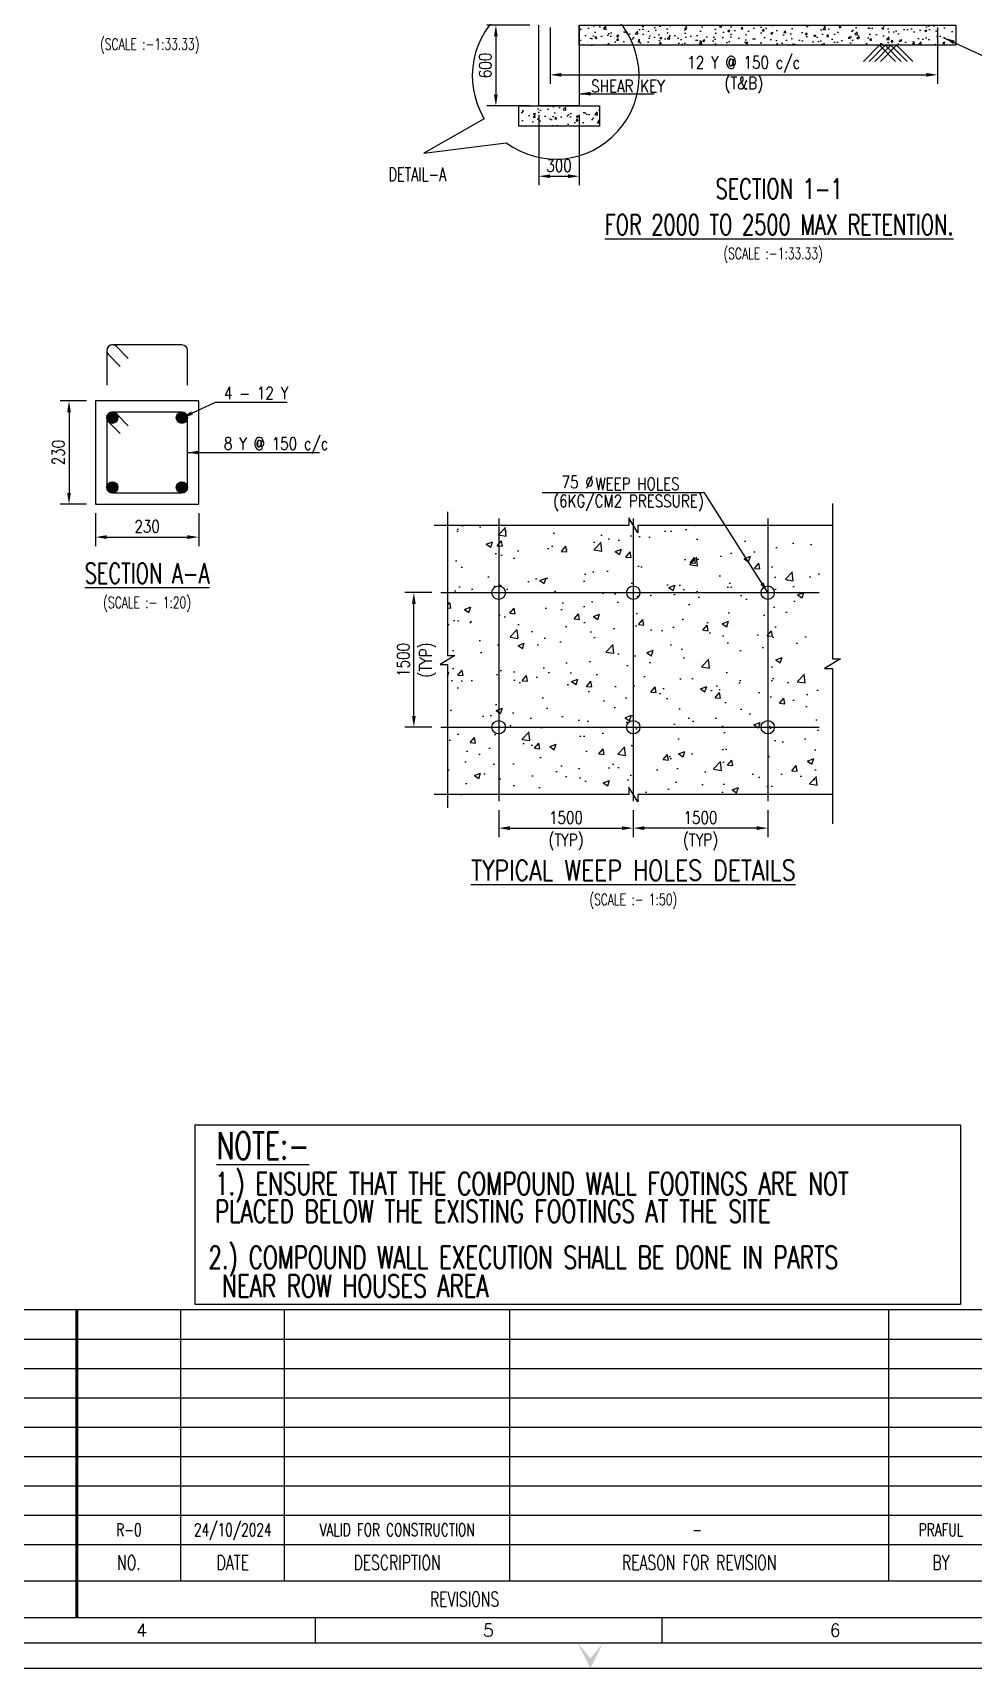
# Model space of a CAD drawing. Extents: x -69352 to 1013721, y -547461 to -186867.
# Drawn here: x 733758 to 754732, y -431240 to -394777 of the extents above; entities that cross this region are included whole.
import ezdxf
from ezdxf.enums import TextEntityAlignment as Align
from ezdxf.lldxf.tags import DXFTag

# ---------------------------------------------------------------- set-up
doc = ezdxf.new("R2010")
doc.units = 0
doc.header["$LTSCALE"] = 500
doc.header["$MEASUREMENT"] = 0
doc.header["$PDMODE"] = 35
doc.header["$PDSIZE"] = -15
doc.linetypes.add('CENTER2', pattern=[1.125, 0.75, -0.125, 0.125, -0.125])
doc.layers.get('DEFPOINTS').update_dxf_attribs({"color": 4})
for name, color, linetype in [('FOOTING', 4, 'Continuous'), ('LINE CUT', 8, 'Continuous'), ('PNA', 10, 'Continuous'), ('S-CENTER LINE', 8, 'CENTER2'), ('S-COLUMN', 1, 'Continuous'), ('S-CONCRET LINE', 4, 'Continuous'), ('S-DIM-1', 5, 'Continuous'), ('S-PCC', 9, 'Continuous'), ('S-REINFORCEMENT', 6, 'Continuous'), ('S-STIRUPS)', 3, 'Continuous'), ('S-TEXT', 2, 'Continuous'), ('S-TEXT-1 @ 1', 4, 'Continuous'), ('S-TITIL', 6, 'Continuous'), ('SCH-LINE', 7, 'Continuous'), ('SHEET', 7, 'Continuous'), ('TEXT', 4, 'Continuous'), ('TEXT (SHEET)', 4, 'Continuous')]:
    doc.layers.add(name, color=color, linetype=linetype)
doc.styles.add('ROMANS', font='simplex.shx', dxfattribs={"width": 0.8, "height": 275})
tags = doc.linetypes.add('CENTER', pattern=[2, 1.25, -0.25, 0.25, -0.25]).pattern_tags.tags
tags[10:11] = [DXFTag(74, 4), DXFTag(75, 0), DXFTag(340, '0'), DXFTag(46, 1.0), DXFTag(50, 0.0), DXFTag(44, 0.0), DXFTag(45, 0.0)]
tags[8:9] = [DXFTag(74, 4), DXFTag(75, 0), DXFTag(340, '0'), DXFTag(46, 1.0), DXFTag(50, 0.0), DXFTag(44, 0.0), DXFTag(45, 0.0)]
tags[6:7] = [DXFTag(74, 4), DXFTag(75, 0), DXFTag(340, '0'), DXFTag(46, 1.0), DXFTag(50, 0.0), DXFTag(44, 0.0), DXFTag(45, 0.0)]
tags[4:5] = [DXFTag(74, 4), DXFTag(75, 0), DXFTag(340, '0'), DXFTag(46, 1.0), DXFTag(50, 0.0), DXFTag(44, 0.0), DXFTag(45, 0.0)]
doc.dimstyles.new('dim10', dxfattribs={"dimtxt": 250, "dimasz": 250, "dimexe": 200, "dimexo": 200, "dimgap": 100, "dimtad": 1, "dimdec": 0, "dimlfac": 0.1, "dimzin": 0, "dimdsep": 46, "dimtxsty": 'ROMANS', "dimcen": 0, "dimclrd": 5, "dimclre": 5, "dimclrt": 4, "dimadec": 0, "dimazin": 0, "dimtfac": 1, "dimtdec": 0, "dimtix": 1, "dimtofl": 0, "dimtmove": 2, "dimatfit": 3, "dimfxl": 0, "dimtolj": 1, "dimtzin": 0, "dimlwd": -1, "dimlwe": -1, "dimarcsym": 0})
doc.dimstyles.new('dim100', dxfattribs={"dimtxt": 250, "dimasz": 250, "dimexe": 200, "dimexo": 200, "dimgap": 100, "dimtad": 1, "dimdec": 0, "dimzin": 0, "dimdsep": 46, "dimtxsty": 'ROMANS', "dimcen": 0, "dimclrd": 5, "dimclre": 5, "dimclrt": 4, "dimadec": 0, "dimazin": 0, "dimtfac": 1, "dimtdec": 0, "dimtix": 1, "dimtofl": 0, "dimtmove": 2, "dimatfit": 3, "dimfxl": 0, "dimtolj": 1, "dimtzin": 0, "dimlwd": -1, "dimlwe": -1, "dimarcsym": 0})
doc.dimstyles.new('dim33.33', dxfattribs={"dimtxt": 250, "dimasz": 250, "dimexe": 200, "dimexo": 200, "dimgap": 100, "dimtad": 1, "dimdec": 0, "dimlfac": 0.333331, "dimzin": 0, "dimdsep": 46, "dimtxsty": 'ROMANS', "dimcen": 0, "dimclrd": 5, "dimclre": 5, "dimclrt": 4, "dimadec": 0, "dimazin": 0, "dimtfac": 1, "dimtdec": 0, "dimtix": 1, "dimtofl": 0, "dimtmove": 2, "dimatfit": 3, "dimfxl": 0, "dimtolj": 1, "dimtzin": 0, "dimlwd": -1, "dimlwe": -1, "dimarcsym": 0})
doc.dimstyles.new('dim50', dxfattribs={"dimtxt": 250, "dimasz": 250, "dimexe": 200, "dimexo": 200, "dimgap": 100, "dimtad": 1, "dimdec": 0, "dimlfac": 0.5, "dimzin": 0, "dimdsep": 46, "dimtxsty": 'ROMANS', "dimcen": 0, "dimclrd": 5, "dimclre": 5, "dimclrt": 4, "dimadec": 0, "dimazin": 0, "dimtfac": 1, "dimtdec": 0, "dimtix": 1, "dimtofl": 0, "dimtmove": 2, "dimatfit": 3, "dimfxl": 0, "dimtolj": 1, "dimtzin": 0, "dimlwd": -1, "dimlwe": -1, "dimarcsym": 0})

# ---------------------------------------------------------------- blocks, each defined once
blk = doc.blocks.new('FOLDER')
at = {"layer": 'PNA'}
for points in [[(-1250, 2500), (0, 0), (0, 1000)], [(1250, 2500), (0, 0), (0, 1000)]]:
    blk.add_solid(points, dxfattribs=at)
blk = doc.blocks.new('zw$C05B')
at = {"color": 1}
for p, q in [((81765, 6957), (1968, 6957)), ((16829, 2405), (43026, 2405)), ((16829, 1697), (43026, 1697))]:
    blk.add_line(p, q, dxfattribs=at)
for p, q in [((25309, 1697), (25309, 6957)), ((27319, 1697), (27319, 6957)), ((31691, 1697), (31691, 6957)), ((39052, 1697), (39052, 6957))]:
    blk.add_line(p, q)
at = {"color": 5, "linetype": 'ByBlock', "lineweight": -2}
for p, q in [((16841, 6388), (43026, 6388)), ((16841, 5819), (43026, 5819)), ((16841, 5250), (43026, 5250)), ((16841, 4681), (43026, 4681)), ((16841, 4112), (43026, 4112)), ((16841, 3543), (43026, 3543)), ((16841, 2974), (43026, 2974))]:
    blk.add_line(p, q, dxfattribs=at)
at = {"flags": 128}
blk.add_lwpolyline([(0, 0), (82749, 0), (82749, 58210), (0, 58210)], close=True, dxfattribs=at)
at = {"color": 1, "const_width": 56.6}
blk.add_lwpolyline([(23286, 997), (23286, 6957)], dxfattribs=at)
at = {"layer": 'PNA'}
for p, q in [((27911, 984), (27911, 492)), ((34643, 984), (34643, 492))]:
    blk.add_line(p, q, dxfattribs=at)
at = {"layer": 'PNA', "color": 1}
for points in [[(984, 492), (82257, 492), (82257, 57718), (984, 57718)], [(1968, 984), (81765, 984), (81765, 57226), (1968, 57226)]]:
    blk.add_lwpolyline(points, close=True, dxfattribs=at)
at = {"layer": 'PNA', "xscale": 0.1967862009743818, "yscale": 0.1967862009743818, "zscale": 0.1967862009743818}
blk.add_blockref('FOLDER', (33257, 0), dxfattribs=at)
at = {"layer": 'PNA', "style": 'ROMANS'}
for s, p in [('4', (24546, 738)), ('5', (31278, 738)), ('6', (38009, 738))]:
    blk.add_text(s, height=246, dxfattribs=at).set_placement(p, align=Align.MIDDLE)
at = {"layer": 'TEXT (SHEET)', "color": 4, "style": 'ROMANS', "width": 0.7}
for s, height, p in [('NO.', 283.1, (24298, 2051)), ('DATE', 283.1, (26314, 2051)), ('DESCRIPTION', 283.06, (29505, 2051)), ('REASON FOR REVISION', 283.06, (35371, 2051)), ('BY', 283.1, (40063, 2051)), ('REVISIONS', 283.1, (30815, 1341))]:
    blk.add_text(s, height=height, dxfattribs=at).set_placement(p, align=Align.MIDDLE_CENTER)
blk = doc.blocks.new('*D895')
at = {"layer": 'DEFPOINTS', "color": 0}
for p in [(735159, -402987), (734567, -405287), (735159, -405287)]:
    blk.add_point(p, dxfattribs=at)
at = {"layer": 'S-DIM-1', "color": 5}
for p, q in [((734959, -402987), (734367, -402987)), ((734567, -403237), (734567, -405037)), ((734959, -405287), (734367, -405287))]:
    blk.add_line(p, q, dxfattribs=at)
for points in [[(734609, -403237), (734526, -403237), (734567, -402987)], [(734526, -405037), (734609, -405037), (734567, -405287)]]:
    blk.add_solid(points, dxfattribs=at)
at = {"layer": 'S-DIM-1', "color": 4, "insert": (734330, -404137), "char_height": 275, "attachment_point": 5, "rotation": 90, "style": 'ROMANS'}
blk.add_mtext('\\A1;230', dxfattribs=at)
blk = doc.blocks.new('*D896')
at = {"layer": 'DEFPOINTS', "color": 0}
for p in [(735159, -405287), (737459, -405287), (737459, -406022)]:
    blk.add_point(p, dxfattribs=at)
at = {"layer": 'S-DIM-1', "color": 5}
for p, q in [((735159, -405487), (735159, -406222)), ((737459, -405487), (737459, -406222)), ((735409, -406022), (737209, -406022))]:
    blk.add_line(p, q, dxfattribs=at)
for points in [[(735409, -405980), (735409, -406064), (735159, -406022)], [(737209, -406064), (737209, -405980), (737459, -406022)]]:
    blk.add_solid(points, dxfattribs=at)
at = {"layer": 'S-DIM-1', "color": 4, "insert": (736309, -405785), "char_height": 275, "attachment_point": 5, "style": 'ROMANS'}
blk.add_mtext('\\A1;230', dxfattribs=at)
blk = doc.blocks.new('*D897')
at = {"layer": 'DEFPOINTS', "color": 0}
for p in [(744149, -411910), (747149, -411910), (747149, -412510)]:
    blk.add_point(p, dxfattribs=at)
at = {"layer": 'S-DIM-1', "color": 5}
for p, q in [((744149, -412110), (744149, -412710)), ((747149, -412110), (747149, -412710)), ((744399, -412510), (746899, -412510))]:
    blk.add_line(p, q, dxfattribs=at)
for points in [[(744399, -412468), (744399, -412552), (744149, -412510)], [(746899, -412552), (746899, -412468), (747149, -412510)]]:
    blk.add_solid(points, dxfattribs=at)
at = {"layer": 'S-DIM-1', "color": 4, "char_height": 275, "attachment_point": 5, "style": 'ROMANS'}
for s, insert in [('\\A1;1500', (745649, -412273)), ('(TYP)', (745649, -412820))]:
    blk.add_mtext(s, dxfattribs=dict(at, insert=insert))
blk = doc.blocks.new('*D898')
at = {"layer": 'DEFPOINTS', "color": 0}
for p in [(742257, -407260), (742857, -407260), (742857, -410260)]:
    blk.add_point(p, dxfattribs=at)
at = {"layer": 'S-DIM-1', "color": 5}
for p, q in [((742657, -407260), (742057, -407260)), ((742257, -410010), (742257, -407510)), ((742657, -410260), (742057, -410260))]:
    blk.add_line(p, q, dxfattribs=at)
for points in [[(742298, -407510), (742215, -407510), (742257, -407260)], [(742215, -410010), (742298, -410010), (742257, -410260)]]:
    blk.add_solid(points, dxfattribs=at)
at = {"layer": 'S-DIM-1', "color": 4, "char_height": 275, "attachment_point": 5, "rotation": 90, "style": 'ROMANS'}
for s, insert in [('\\A1;1500', (742019, -408760)), ('(TYP)', (742566, -408760))]:
    blk.add_mtext(s, dxfattribs=dict(at, insert=insert))
blk = doc.blocks.new('*D899')
at = {"layer": 'DEFPOINTS', "color": 0}
for p in [(747149, -411910), (750149, -411910), (747149, -412510)]:
    blk.add_point(p, dxfattribs=at)
at = {"layer": 'S-DIM-1', "color": 5}
for p, q in [((747149, -412110), (747149, -412710)), ((750149, -412110), (750149, -412710)), ((749899, -412510), (747399, -412510))]:
    blk.add_line(p, q, dxfattribs=at)
for points in [[(747399, -412468), (747399, -412552), (747149, -412510)], [(749899, -412552), (749899, -412468), (750149, -412510)]]:
    blk.add_solid(points, dxfattribs=at)
at = {"layer": 'S-DIM-1', "color": 4, "char_height": 275, "attachment_point": 5, "style": 'ROMANS'}
for s, insert in [('\\A1;1500', (748649, -412273)), ('(TYP)', (748649, -412820))]:
    blk.add_mtext(s, dxfattribs=dict(at, insert=insert))
blk = doc.blocks.new('*D868')
at = {"layer": 'DEFPOINTS', "color": 0}
for p in [(745294, -394458), (753934, -394458), (753934, -395716)]:
    blk.add_point(p, dxfattribs=at)
at = {"layer": 'S-DIM-1', "color": 5}
for p, q in [((745294, -394658), (745294, -395916)), ((753934, -394658), (753934, -395916)), ((745544, -395716), (753684, -395716))]:
    blk.add_line(p, q, dxfattribs=at)
for points in [[(745544, -395674), (745544, -395757), (745294, -395716)], [(753684, -395757), (753684, -395674), (753934, -395716)]]:
    blk.add_solid(points, dxfattribs=at)
at = {"layer": 'S-DIM-1', "color": 4, "insert": (749614, -395716), "char_height": 275, "attachment_point": 5, "style": 'ROMANS'}
blk.add_mtext('\\A1;12 Y @ 150 c/c\\P(T&B)', dxfattribs=at)
blk = doc.blocks.new('*D881')
at = {"layer": 'DEFPOINTS', "color": 0}
for p in [(745044, -394608), (744086, -396408), (745044, -396408)]:
    blk.add_point(p, dxfattribs=at)
at = {"layer": 'S-DIM-1', "color": 5}
for p, q in [((744844, -394608), (743886, -394608)), ((744844, -396408), (743886, -396408))]:
    blk.add_line(p, q, dxfattribs=at)
at = {"layer": 'S-DIM-1', "color": 5, "lineweight": -3}
blk.add_line((744086, -394858), (744086, -396158), dxfattribs=at)
at = {"layer": 'S-DIM-1', "color": 5}
for points in [[(744127, -394858), (744044, -394858), (744086, -394608)], [(744044, -396158), (744127, -396158), (744086, -396408)]]:
    blk.add_solid(points, dxfattribs=at)
at = {"layer": 'S-DIM-1', "color": 4, "insert": (743848, -395508), "char_height": 275, "attachment_point": 5, "rotation": 90, "style": 'ROMANS'}
blk.add_mtext('\\A1;600', dxfattribs=at)
blk = doc.blocks.new('*D885')
at = {"layer": 'DEFPOINTS', "color": 0}
for p in [(745044, -396408), (745944, -396408), (745944, -397977)]:
    blk.add_point(p, dxfattribs=at)
at = {"layer": 'S-DIM-1', "color": 5}
for p, q in [((745044, -396608), (745044, -398177)), ((745944, -396608), (745944, -398177))]:
    blk.add_line(p, q, dxfattribs=at)
at = {"layer": 'S-DIM-1', "color": 5, "lineweight": -3}
blk.add_line((745294, -397977), (745694, -397977), dxfattribs=at)
at = {"layer": 'S-DIM-1', "color": 5}
for points in [[(745294, -397935), (745294, -398018), (745044, -397977)], [(745694, -398018), (745694, -397935), (745944, -397977)]]:
    blk.add_solid(points, dxfattribs=at)
at = {"layer": 'S-DIM-1', "color": 4, "insert": (745494, -397739), "char_height": 275, "attachment_point": 5, "style": 'ROMANS'}
blk.add_mtext('\\A1;300', dxfattribs=at)

msp = doc.modelspace()

# ---------------------------------------------------------------- hatches: boundary and pattern name
at = {"layer": 'S-PCC', "linetype": 'ByBlock'}
h = msp.add_hatch(dxfattribs=at)
h.set_pattern_fill('AR-CONC,_O', color=256, scale=66.666667)
h.set_pattern_definition([(50, (-16347923.43, 16719.55), (478.173455, -41.834757), [50, -550]), (355, (-16347923.43, 16719.55), (-92.500889, 501.461422), [40, -440]), (100.4514445, (-16347883.6, 16716.06), (385.672564, 459.626661), [42.493461, -467.428075]), (46.1842, (-16347923.43, 16852.9), (711.49422, -110.346187), [75, -825]), (96.6356355, (-16347864.14, 16843.7), (623.107964, 649.4124), [63.740228, -701.142507]), (351.184164, (-16347923.4, 16852.9), (623.107963, 649.4124), [60, -660]), (21, (-16347856.77, 16819.55), (397.938035, -268.412594), [50, -550]), (326, (-16347856.77, 16819.55), (162.210221, 483.433363), [40, -440]), (71.4514447, (-16347823.6, 16797.2), (560.148251, 215.020769), [42.49346, -467.428075]), (37.5, (-16347923.43, 16719.55), (8.1065702, 221.9292359), [0, -434.6666667, 0, -446.6666667, 0, -441.6666667]), (7.5, (-16347923.43, 16719.55), (175.3796916, 262.9411413), [0, -254.6666667, 0, -424.6666667, 0, -168.3333333]), (327.5, (-16348072.1, 16719.55), (355.8816241, -15.0365812), [0, -166.6666667, 0, -520, 0, -690]), (317.5, (-16348138.77, 16719.55), (388.7907796, 66.736655), [0, -216.6666667, 0, -345.3333333, 0, -490])])
h.paths.add_polyline_path([(745943.994, -395057.67), (745943.994, -394607.67), (754343.994, -394607.67), (754343.994, -395057.67)])
h = msp.add_hatch(dxfattribs=at)
h.set_pattern_fill('AR-CONC,_O', color=256, scale=66.666667)
h.set_pattern_definition([(50, (-16348823.43, 14919.55), (478.173455, -41.834757), [50, -550]), (355, (-16348823.43, 14919.55), (-92.500889, 501.461422), [40, -440]), (100.4514445, (-16348783.6, 14916.06), (385.672564, 459.626661), [42.493461, -467.428075]), (46.1842, (-16348823.43, 15052.9), (711.49422, -110.346187), [75, -825]), (96.6356355, (-16348764.14, 15043.7), (623.107964, 649.4124), [63.740228, -701.142507]), (351.184164, (-16348823.4, 15052.9), (623.107963, 649.4124), [60, -660]), (21, (-16348756.77, 15019.55), (397.938035, -268.412594), [50, -550]), (326, (-16348756.77, 15019.55), (162.210221, 483.433363), [40, -440]), (71.4514447, (-16348723.6, 14997.2), (560.148251, 215.020769), [42.49346, -467.428075]), (37.5, (-16348823.43, 14919.55), (8.1065702, 221.9292359), [0, -434.6666667, 0, -446.6666667, 0, -441.6666667]), (7.5, (-16348823.43, 14919.55), (175.3796916, 262.9411413), [0, -254.6666667, 0, -424.6666667, 0, -168.3333333]), (327.5, (-16348972.1, 14919.55), (355.8816241, -15.0365812), [0, -166.6666667, 0, -520, 0, -690]), (317.5, (-16349038.77, 14919.55), (388.7907796, 66.736655), [0, -216.6666667, 0, -345.3333333, 0, -490])])
h.paths.add_polyline_path([(744593.994, -396857.67), (744593.994, -396407.67), (746393.994, -396407.67), (746393.994, -396857.67)])
at = {"layer": 'S-PCC'}
h = msp.add_hatch(dxfattribs=at)
h.set_pattern_fill('AR-CONC', color=256, scale=200)
h.set_pattern_definition([(50, (-15710329.6, 684054.6), (1434.520365, -125.50427), [150, -1650]), (355, (-15710329.6, 684054.6), (-277.50267, 1504.38427), [120, -1320]), (100.451444, (-15710210, 684044.1), (1157.01769, 1378.87998), [127.48038, -1402.28422]), (46.1842, (-15710329.6, 684454.6), (2134.48266, -331.03856), [225, -2475]), (96.635635, (-15710151.7, 684427), (1869.3239, 1948.2372), [191.22068, -2103.42752]), (351.184164, (-15710329.6, 684454.6), (1869.3239, 1948.2372), [180, -1980]), (21, (-15710129.6, 684354.6), (1193.814104, -805.23778), [150, -1650]), (326, (-15710129.6, 684354.6), (486.63066, 1450.30009), [120, -1320]), (71.451445, (-15710030.1, 684287.5), (1680.44475, 645.0623), [127.48038, -1402.28422]), (37.5, (-15710329.57, 684054.56), (24.31971, 665.787708), [0, -1304, 0, -1340, 0, -1325]), (7.5, (-15710329.6, 684054.56), (526.139075, 788.823424), [0, -764, 0, -1274, 0, -505]), (327.5, (-15710775.57, 684054.56), (1067.644872, -45.109743), [0, -500, 0, -1560, 0, -2070]), (317.5, (-15710975.6, 684054.6), (1166.37234, 200.209965), [0, -650, 0, -1036, 0, -1470])])
h.paths.add_polyline_path([(743006.577, -405760.044), (743006.577, -408658.701), (743172.941, -408658.701), (742840.212, -408861.387), (743006.577, -408861.387), (743006.577, -411760.044), (751291.444, -411760.044), (751291.444, -408861.387), (751125.08, -408861.387), (751457.808, -408658.701), (751291.444, -408658.701), (751291.444, -405760.044)])

# ---------------------------------------------------------------- linework, layer by layer
at = {"layer": 'FOOTING', "ltscale": 0.3, "elevation": -11.068}
msp.add_lwpolyline([(745943.994, -394607.67), (745943.994, -396407.67), (745043.994, -396407.67), (745043.994, -394607.67)], dxfattribs=at)
at = {"layer": 'LINE CUT'}
for points in [[(751591.444, -405271.561), (751591.444, -408734.877), (751771.573, -408734.877), (751411.315, -408954.334), (751591.444, -408954.334), (751591.444, -412417.65)], [(751591.444, -405760.044), (747250.353, -405760.044), (747250.353, -405926.409), (747047.667, -405593.68), (747047.667, -405760.044), (742706.577, -405760.044)], [(743006.577, -405460.044), (743006.577, -408658.701), (743172.941, -408658.701), (742840.212, -408861.387), (743006.577, -408861.387), (743006.577, -412060.044)], [(751591.444, -411760.044), (747250.353, -411760.044), (747250.353, -411926.409), (747047.667, -411593.68), (747047.667, -411760.044), (742706.577, -411760.044)]]:
    msp.add_lwpolyline(points, dxfattribs=at)
at = {"layer": 'S-CENTER LINE', "linetype": 'CENTER', "ltscale": 750}
for p, q in [((744149.01, -405610.044), (744149.01, -411910.044)), ((747149.01, -405610.044), (747149.01, -411910.044)), ((750149.01, -405610.044), (750149.01, -411910.044)), ((742856.577, -407260.044), (751291.444, -407260.044)), ((742856.577, -410260.044), (751291.444, -410260.044))]:
    msp.add_line(p, q, dxfattribs=at)
at = {"layer": 'S-COLUMN', "color": 4, "ltscale": 5, "elevation": -0.168}
msp.add_lwpolyline([(735159.317, -402986.98), (735159.317, -405286.98), (737459.317, -405286.98), (737459.317, -402986.98)], close=True, dxfattribs=at)
at = {"layer": 'S-CONCRET LINE'}
for centre in [(744149.01, -407260.044), (747149.01, -407260.044), (750149.01, -407260.044), (744149.01, -410260.044), (747149.01, -410260.044), (750149.01, -410260.044)]:
    msp.add_circle(centre, 150, dxfattribs=at)
at = {"layer": 'S-PCC', "elevation": -11.068}
for points in [[(745943.994, -395057.67), (745943.994, -394607.67), (754343.994, -394607.67), (754343.994, -395057.67)], [(744593.994, -396857.67), (744593.994, -396407.67), (746393.994, -396407.67), (746393.994, -396857.67)]]:
    msp.add_lwpolyline(points, close=True, dxfattribs=at)
for points in [[(753000.369, -395415.643), (752642.396, -395057.67), (752284.424, -395415.643)], [(753126.932, -395415.643), (752768.959, -395057.67), (752410.986, -395415.643)], [(753253.494, -395415.643), (752895.521, -395057.67), (752537.549, -395415.643)], [(753380.057, -395415.643), (753022.084, -395057.67), (752664.111, -395415.643)]]:
    msp.add_lwpolyline(points, dxfattribs=at)
at = {"layer": 'S-REINFORCEMENT', "color": 8, "const_width": 125, "elevation": -0.168}
for points in [[(735534.316, -403299.468, -1), (735534.316, -403424.468, -1)], [(737084.319, -403299.468, 1), (737084.319, -403424.468, 1)], [(735534.316, -404974.492, 1), (735534.316, -404849.492, 1)], [(737084.319, -404974.492, -1), (737084.319, -404849.492, -1)]]:
    msp.add_lwpolyline(points, format="xyb", close=True, dxfattribs=at)
at = {"layer": 'S-REINFORCEMENT', "color": 8}
for centre in [(735534.316, -403361.968, -0.168), (737084.319, -403361.968, -0.168), (735534.316, -404911.992, -0.168), (737084.319, -404911.992, -0.168)]:
    msp.add_circle(centre, 125, dxfattribs=at)
at = {"layer": 'S-STIRUPS)', "color": 8, "elevation": -0.168}
for points in [[(737209.318, -402637.024), (737209.318, -401862.126, 0.414213562), (737084.318, -401737.126), (735534.318, -401737.125, 0.668179418), (735445.926, -401950.511), (735711.093, -402215.679)], [(735887.87, -402038.903), (735622.704, -401773.735, 0.668179418), (735409.317, -401862.125), (735409.317, -402637.024)], [(735887.87, -403538.747), (735622.704, -403273.579, 0.668179418), (735409.317, -403361.969), (735409.317, -404911.99, 0.414213562), (735534.317, -405036.99), (737084.317, -405036.991, 0.414213562), (737209.317, -404911.991), (737209.318, -403361.97, 0.414213562), (737084.318, -403236.97), (735534.318, -403236.969, 0.668179418), (735445.926, -403450.354), (735711.093, -403715.523)]]:
    msp.add_lwpolyline(points, format="xyb", dxfattribs=at)
at = {"layer": 'S-TEXT', "color": 2, "ltscale": 11, "elevation": 7.974}
msp.add_lwpolyline([(743828.237, -396698.977), (742476.443, -397461.983), (744314.866, -397232.412)], dxfattribs=at)
at = {"layer": 'S-TEXT', "color": 2, "ltscale": 11}
msp.add_arc((745418.994, -395736.483, 7.974), 1859.274, 233.5693979, 211.1762062, dxfattribs=at)
at = {"layer": 'SCH-LINE', "elevation": 101072.398}
msp.add_lwpolyline([(737378.926, -419122.788), (754446.088, -419122.788), (754446.088, -423133.091), (737378.926, -423133.091)], close=True, dxfattribs=at)

# ---------------------------------------------------------------- block references
at = {"layer": 'SHEET', "xscale": 1.148535329229629, "yscale": 1.148535329229629, "zscale": 1.148535329229629}
msp.add_blockref('zw$C05B', (707996, -431239.516), dxfattribs=at)

# ---------------------------------------------------------------- texts
at = {"layer": 'S-TEXT', "style": 'ROMANS', "width": 0.7}
for s, p in [('(SCALE :-1:33.33)', (736367.916, -395031.294, 19.417)), ('(SCALE :-1:33.33)', (750268.075, -399697.947, 8.349)), ('(SCALE :- 1:20)', (736309.317, -407480.219, -0.168)), ('(SCALE :- 1:50)', (747149.01, -414100.744, -220.628))]:
    msp.add_text(s, height=250, dxfattribs=at).set_placement(p, align=Align.MIDDLE_CENTER)
at = {"layer": 'S-TEXT', "color": 2, "ltscale": 11, "style": 'ROMANS', "width": 0.7}
msp.add_text('DETAIL-A', height=300, dxfattribs=at).set_placement((742335.072, -398085.386, -93.982), align=Align.CENTER)
at = {"layer": 'S-TEXT', "style": 'ROMANS', "width": 0.7}
for s, p in [('1.) ENSURE THAT THE COMPOUND WALL FOOTINGS ARE NOT ', (737824.632, -420433.351, 252680.994)), ('PLACED BELOW THE EXISTING FOOTINGS AT THE SITE', (737824.632, -421054.65, 252680.994)), ('2.) COMPOUND WALL EXECUTION SHALL BE DONE IN PARTS ', (737675.767, -422080.576, 151608.597)), ('NEAR ROW HOUSES AREA', (737983.544, -422716.649, 151608.597))]:
    msp.add_text(s, height=500, dxfattribs=at).set_placement(p, align=Align.MIDDLE_LEFT)
at = {"layer": 'S-TEXT-1 @ 1', "style": 'ROMANS', "width": 0.8}
for s, p in [('SHEAR KEY', (746211.917, -395969.088, -11.068)), ('4 - 12 Y', (738022.33, -402812.366, -0.168)), ('8 Y @ 150 c/c', (738022.33, -403936.981, -0.168)), ('75 %%C', (745550.328, -404796.259, -220.628)), ('WEEP HOLES', (746305.893, -404834.756, 5.014)), (' (6KG/CM2 PRESSURE)', (745213.445, -405217.319, -230.468))]:
    msp.add_text(s, height=275, dxfattribs=at).set_placement(p, align=Align.MIDDLE_LEFT)
at = {"layer": 'S-TITIL', "style": 'ROMANS'}
for s, width, p in [('SECTION 1-1', 0.7, (750401.101, -398257.002, 8.349)), ('%%UFOR 2000 TO 2500 MAX RETENTION.', 0.7, (750401.101, -399057.002, 8.349)), ('%%USECTION A-A', 0.7, (736309.317, -406830.219, -0.168)), ('%%UTYPICAL WEEP HOLES DETAILS', 0.8, (747149.01, -413450.744, -220.628))]:
    msp.add_text(s, height=450, dxfattribs=dict(at, width=width)).set_placement(p, align=Align.MIDDLE_CENTER)
at = {"layer": 'S-TITIL', "style": 'ROMANS', "width": 0.7}
msp.add_text('%%UNOTE:-', height=600, dxfattribs=at).set_placement((737855.607, -419588.791, 101072.398), align=Align.MIDDLE_LEFT)
at = {"layer": 'TEXT', "color": 2, "style": 'ROMANS', "width": 0.7}
for s, height, p in [('R-0', 282.4471, (735902.999, -428150.948)), ('24/10/2024', 282.4471, (738218.776, -428150.948)), ('VALID FOR CONSTRUCTION', 282.44713, (741883.572, -428150.948)), ('PRAFUL', 282.4471, (754009.824, -428150.948)), ('-', 282.447, (748575.794, -428150.948))]:
    msp.add_text(s, height=height, dxfattribs=at).set_placement(p, align=Align.MIDDLE_CENTER)

# ---------------------------------------------------------------- dimensions: what is measured, and where the dimension line sits
at = {"layer": 'S-DIM-1'}
dim = msp.add_linear_dim(base=(753933.994, -395715.65, 8.349), p1=(745293.994, -394457.67, -11.068), p2=(753933.994, -394457.67, -11.068), text='12 Y @ 150 c/c\\X(T&B)', dimstyle='dim33.33', override={"dimtxt": 250, "dimasz": 250, "dimtmove": 0}, dxfattribs=at)
dim.commit()
dim.dimension.update_dxf_attribs({"geometry": '*D868', "text_midpoint": (749613.994, -395715.65, 8.349), "dimtype": 160})
for p1, p2, distance, picture, middle in [((745043.994, -394607.67, -11.068), (745043.994, -396407.67, -11.068), -958.241, '*D881', (743848.253, -395507.67, -11.068)), ((745043.994, -396407.67, -11.068), (745943.994, -396407.67, -11.068), -1569.145, '*D885', (745493.994, -397739.315, -11.068))]:
    dim = msp.add_aligned_dim(p1=p1, p2=p2, distance=distance, dimstyle='dim33.33', override={"dimtofl": 1, "dimtmove": 0, "dimlwd": 65533}, dxfattribs=at)
    dim.commit()
    dim.dimension.update_dxf_attribs({"geometry": picture, "text_midpoint": middle})
for base, p1, p2, angle, picture, middle in [((734567.27, -405286.98, -0.168), (735159.317, -402986.98, -0.168), (735159.317, -405286.98, -0.168), 90, '*D895', (734329.77, -404136.98, -0.168)), ((737459.317, -406022.069, -0.168), (735159.317, -405286.98, -0.168), (737459.317, -405286.98, -0.168), 180, '*D896', (736309.317, -405784.569, -0.168))]:
    dim = msp.add_linear_dim(base=base, p1=p1, p2=p2, angle=angle, dimstyle='dim10', dxfattribs=at)
    dim.commit()
    dim.dimension.update_dxf_attribs({"geometry": picture, "text_midpoint": middle})
for base, p1, p2, angle, picture, middle in [((742256.577, -407260.044), (742856.577, -410260.044), (742856.577, -407260.044), 90, '*D898', (742256.577, -408760.044)), ((747149.01, -412510.044), (750149.01, -411910.044), (747149.01, -411910.044), 180, '*D899', (748649.01, -412510.044))]:
    dim = msp.add_linear_dim(base=base, p1=p1, p2=p2, angle=angle, text='<>\\X(TYP)', dimstyle='dim50', dxfattribs=at)
    dim.commit()
    dim.dimension.update_dxf_attribs({"geometry": picture, "text_midpoint": middle})
dim = msp.add_linear_dim(base=(747149.01, -412510.044), p1=(744149.01, -411910.044), p2=(747149.01, -411910.044), text='<>\\X(TYP)', dimstyle='dim50', dxfattribs=at)
dim.commit()
dim.dimension.update_dxf_attribs({"geometry": '*D897', "text_midpoint": (745649.01, -412510.044)})

# ---------------------------------------------------------------- leaders
at = {"layer": 'FOOTING', "ltscale": 0.3}
msp.add_leader([(745946.905, -396136.77, -11.068), (747614.36, -396136.77, -11.068)], dimstyle='dim50', override={"dimgap": 100, "dimtad": 0}, dxfattribs=at)
at = {"layer": 'S-DIM-1'}
msp.add_leader([(754073.494, -394889.214, -11.068), (755129.994, -395374.67, -11.068), (758278.918, -395374.67, -11.068)], dimstyle='dim100', dxfattribs=at)
for points, override in [([(737084.319, -403361.968, -0.168), (737831.475, -403012.366, -0.168), (739429.772, -403012.366, -0.168)], {"dimgap": 100, "dimtad": 0}), ([(737209.317, -404136.981, -0.168), (740156.429, -404136.981, -0.168)], {"dimtad": 0}), ([(750149.01, -407260.044, 5.014), (748740.253, -405034.756, 5.014), (745119.46, -405034.756, 5.014)], {"dimgap": 100, "dimtad": 0})]:
    msp.add_leader(points, dimstyle='dim100', override=override, dxfattribs=at)

doc.saveas('drawing.dxf')
